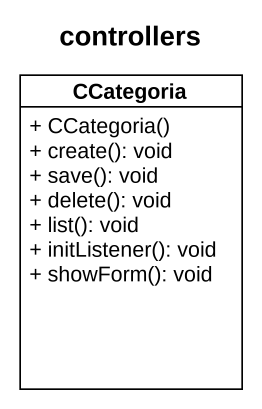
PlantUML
@startuml
title controllers
hide circle
hide empty members
skinparam classAttributeIconSize 0
class CCategoria {
  + CCategoria()
  + create(): void
  + save(): void
  + delete(): void
  + list(): void
  + initListener(): void
  + showForm(): void
}
@enduml
